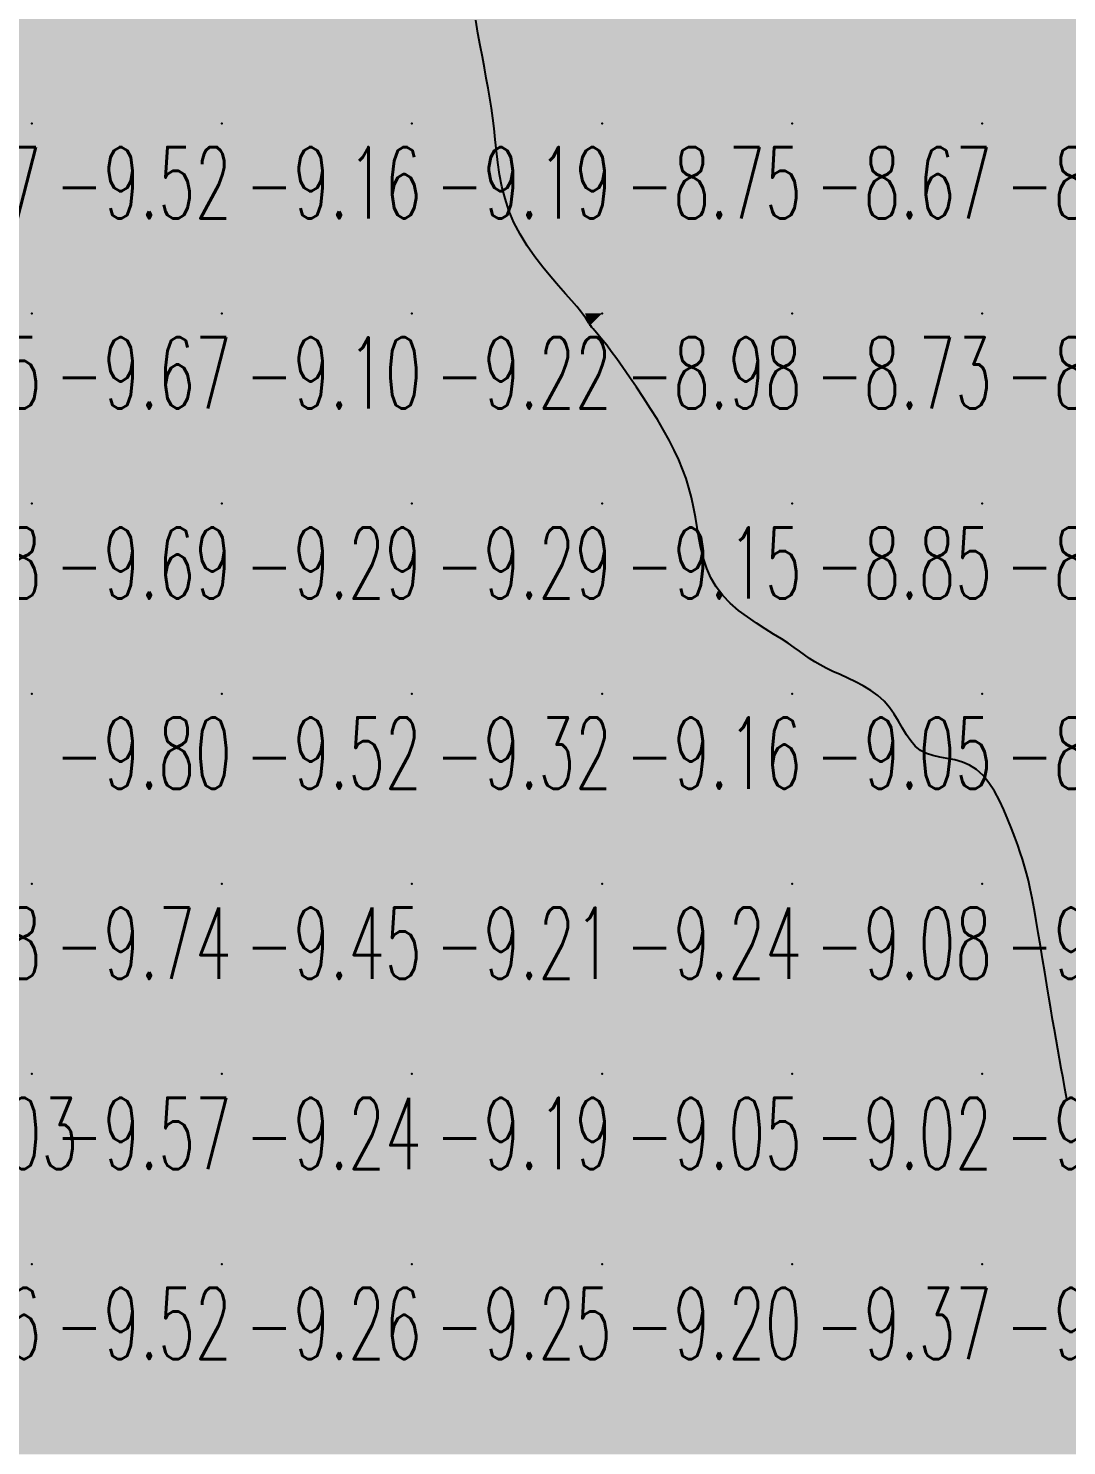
# Model space of a CAD drawing. Header units: millimetres. Extents: x 88261 to 90953, y 390274 to 392322.
# Drawn here: x 89910.1 to 89964.7, y 391637.7 to 391712.2 of the extents above; entities that cross this region are included whole.
import ezdxf
from ezdxf.enums import TextEntityAlignment as Align

# ---------------------------------------------------------------- set-up
doc = ezdxf.new("R2010")
doc.units = ezdxf.units.MM
doc.header["$LTSCALE"] = 25
for name, color, linetype in [('CN_03_00', 7, 'Continuous'), ('COTEAlt', 7, 'Continuous'), ('TN_COLORIAGE', 7, 'Continuous')]:
    doc.layers.add(name, color=color, linetype=linetype)
doc.styles.add('Simplex 1.0', font='Simplex.shx', dxfattribs={"width": 0.99, "height": 2.5})
doc.styles.get("Standard").update_dxf_attribs({"font": 'times.ttf'})

# ---------------------------------------------------------------- blocks, each defined once
blk = doc.blocks.new('COTE')
at = {"color": 0}
blk.add_point((0, 0), dxfattribs=at)
at = {"layer": 'COTEAlt'}
blk.add_attdef('ALT', text='', height=3.75, dxfattribs=at).set_placement((1.25, -1.25), align=Align.TOP_LEFT)

msp = doc.modelspace()

# ---------------------------------------------------------------- linework, layer by layer
at = {"layer": 'CN_03_00', "elevation": -9, "flags": 128}
msp.add_lwpolyline([(89964.708, 391655.912), (89964.6, 391656.469), (89964.503, 391657.009), (89964.41, 391657.53), (89964.318, 391658.038), (89964.227, 391658.541), (89964.136, 391659.048), (89964.044, 391659.566), (89963.949, 391660.104), (89963.852, 391660.671), (89963.751, 391661.275), (89963.646, 391661.92), (89963.536, 391662.596), (89963.425, 391663.288), (89963.313, 391663.982), (89963.2, 391664.664), (89963.09, 391665.318), (89962.982, 391665.931), (89962.878, 391666.487), (89962.779, 391666.978), (89962.682, 391667.413), (89962.584, 391667.807), (89962.481, 391668.176), (89962.372, 391668.533), (89962.251, 391668.894), (89962.117, 391669.274), (89961.966, 391669.687), (89961.795, 391670.143), (89961.602, 391670.631), (89961.388, 391671.132), (89961.151, 391671.63), (89960.89, 391672.108), (89960.603, 391672.549), (89960.291, 391672.934), (89959.952, 391673.248), (89959.587, 391673.479), (89959.203, 391673.641), (89958.808, 391673.753), (89958.413, 391673.835), (89958.025, 391673.907), (89957.654, 391673.988), (89957.309, 391674.098), (89956.997, 391674.257), (89956.726, 391674.48), (89956.486, 391674.757), (89956.267, 391675.077), (89956.057, 391675.425), (89955.845, 391675.789), (89955.62, 391676.156), (89955.369, 391676.512), (89955.082, 391676.845), (89954.751, 391677.143), (89954.384, 391677.409), (89953.991, 391677.647), (89953.584, 391677.862), (89953.174, 391678.059), (89952.772, 391678.241), (89952.389, 391678.414), (89952.036, 391678.582), (89951.721, 391678.75), (89951.435, 391678.92), (89951.168, 391679.095), (89950.906, 391679.276), (89950.638, 391679.468), (89950.353, 391679.671), (89950.038, 391679.889), (89949.681, 391680.124), (89949.276, 391680.378), (89948.834, 391680.653), (89948.369, 391680.951), (89947.897, 391681.274), (89947.434, 391681.624), (89946.995, 391682.002), (89946.595, 391682.411), (89946.251, 391682.852), (89945.973, 391683.326), (89945.754, 391683.827), (89945.584, 391684.349), (89945.45, 391684.886), (89945.343, 391685.43), (89945.251, 391685.977), (89945.163, 391686.518), (89945.067, 391687.048), (89944.955, 391687.562), (89944.822, 391688.063), (89944.667, 391688.557), (89944.487, 391689.049), (89944.281, 391689.545), (89944.047, 391690.048), (89943.783, 391690.566), (89943.486, 391691.103), (89943.158, 391691.661), (89942.804, 391692.231), (89942.437, 391692.802), (89942.066, 391693.362), (89941.7, 391693.897), (89941.35, 391694.397), (89941.026, 391694.848), (89940.737, 391695.24), (89940.492, 391695.563), (89940.288, 391695.824), (89940.12, 391696.031), (89939.983, 391696.194), (89939.873, 391696.321), (89939.784, 391696.423), (89939.712, 391696.508), (89939.652, 391696.586), (89939.598, 391696.665), (89939.542, 391696.753), (89939.475, 391696.859), (89939.388, 391696.989), (89939.272, 391697.151), (89939.117, 391697.353), (89938.914, 391697.602), (89938.654, 391697.906), (89938.333, 391698.27), (89937.963, 391698.69), (89937.559, 391699.16), (89937.138, 391699.672), (89936.717, 391700.221), (89936.312, 391700.8), (89935.939, 391701.402), (89935.615, 391702.021), (89935.352, 391702.65), (89935.145, 391703.285), (89934.985, 391703.921), (89934.862, 391704.554), (89934.769, 391705.179), (89934.695, 391705.791), (89934.632, 391706.386), (89934.57, 391706.96), (89934.502, 391707.509), (89934.427, 391708.041), (89934.345, 391708.563), (89934.257, 391709.085), (89934.161, 391709.615), (89934.06, 391710.162), (89933.952, 391710.733), (89933.838, 391711.339), (89933.72, 391711.983), (89933.602, 391712.66)], dxfattribs=at)
at = {"layer": 'TN_COLORIAGE', "color": 181}
for points in [[(89900.249, 391707.239, -9.503), (89910.249, 391707.239, -9.503), (89910.249, 391717.239, -9.503)], [(89900.249, 391717.239, -9.503), (89900.249, 391707.239, -9.503), (89910.249, 391717.239, -9.503)], [(89910.249, 391717.239, -9.157), (89910.249, 391707.239, -9.157), (89920.249, 391717.239, -9.157)], [(89910.249, 391707.239, -9.157), (89920.249, 391707.239, -9.157), (89920.249, 391717.239, -9.157)], [(89920.249, 391717.239, -9.114), (89920.249, 391707.239, -9.114), (89930.249, 391717.239, -9.114)], [(89920.249, 391707.239, -9.114), (89930.249, 391707.239, -9.114), (89930.249, 391717.239, -9.114)], [(89930.249, 391707.239, -9), (89933.898, 391710.888, -9), (89930.249, 391717.239, -9), (89932.79, 391717.239, -9)], [(89933.898, 391710.888, -9.193), (89934.65, 391707.239, -9.193), (89930.249, 391707.239, -9.193)], [(89900.249, 391707.239, -9.516), (89900.249, 391697.239, -9.516), (89910.249, 391707.239, -9.516)], [(89900.249, 391697.239, -9.516), (89910.249, 391697.239, -9.516), (89910.249, 391707.239, -9.516)], [(89910.249, 391707.239, -9.165), (89910.249, 391697.239, -9.165), (89920.249, 391707.239, -9.165)], [(89910.249, 391697.239, -9.165), (89920.249, 391697.239, -9.165), (89920.249, 391707.239, -9.165)], [(89920.249, 391707.239, -9.193), (89920.249, 391697.239, -9.193), (89930.249, 391707.239, -9.193)], [(89920.249, 391697.239, -9.193), (89930.249, 391697.239, -9.193), (89930.249, 391707.239, -9.193)], [(89930.249, 391697.239, -9), (89934.921, 391701.911, -9), (89930.249, 391707.239, -9), (89934.65, 391707.239, -9)], [(89934.921, 391701.911, -9.215), (89939.357, 391697.239, -9.215), (89930.249, 391697.239, -9.215)], [(89900.249, 391697.239, -9.67), (89900.249, 391687.239, -9.67), (89910.249, 391697.239, -9.67)], [(89900.249, 391687.239, -9.67), (89910.249, 391687.239, -9.67), (89910.249, 391697.239, -9.67)], [(89910.249, 391697.239, -9.102), (89910.249, 391687.239, -9.102), (89920.249, 391697.239, -9.102)], [(89910.249, 391687.239, -9.102), (89920.249, 391687.239, -9.102), (89920.249, 391697.239, -9.102)], [(89920.249, 391697.239, -9.215), (89920.249, 391687.239, -9.215), (89930.249, 391697.239, -9.215)], [(89920.249, 391687.239, -9.215), (89930.249, 391687.239, -9.215), (89930.249, 391697.239, -9.215)], [(89930.249, 391687.239, -9), (89939.576, 391696.567, -9), (89930.249, 391697.239, -9), (89939.357, 391697.239, -9)], [(89930.249, 391687.239, -9), (89939.576, 391696.567, -9), (89940.249, 391687.239, -9), (89940.249, 391696.008, -9)], [(89943.852, 391690.842, -9.15), (89940.249, 391696.008, -9.15), (89940.249, 391687.239, -9.15)], [(89943.852, 391690.842, -9.15), (89945.263, 391687.239, -9.15), (89940.249, 391687.239, -9.15)], [(89900.249, 391687.239, -9.686), (89900.249, 391677.239, -9.686), (89910.249, 391687.239, -9.686)], [(89900.249, 391677.239, -9.686), (89910.249, 391677.239, -9.686), (89910.249, 391687.239, -9.686)], [(89910.249, 391687.239, -9.294), (89910.249, 391677.239, -9.294), (89920.249, 391687.239, -9.294)], [(89910.249, 391677.239, -9.294), (89920.249, 391677.239, -9.294), (89920.249, 391687.239, -9.294)], [(89920.249, 391687.239, -9.292), (89920.249, 391677.239, -9.292), (89930.249, 391687.239, -9.292)], [(89920.249, 391677.239, -9.292), (89930.249, 391677.239, -9.292), (89930.249, 391687.239, -9.292)], [(89930.249, 391687.239, -9.15), (89930.249, 391677.239, -9.15), (89940.249, 391687.239, -9.15)], [(89930.249, 391677.239, -9.15), (89940.249, 391677.239, -9.15), (89940.249, 391687.239, -9.15)], [(89940.249, 391677.239, -9), (89945.498, 391682.489, -9), (89940.249, 391687.239, -9), (89945.263, 391687.239, -9)], [(89940.249, 391677.239, -9), (89945.498, 391682.489, -9), (89950.249, 391677.239, -9), (89950.249, 391679.917, -9)], [(89951.594, 391678.585, -9.055), (89950.249, 391679.917, -9.055), (89950.249, 391677.239, -9.055)], [(89951.594, 391678.585, -9.055), (89955.59, 391677.239, -9.055), (89950.249, 391677.239, -9.055)], [(89900.249, 391677.239, -9.796), (89900.249, 391667.239, -9.796), (89910.249, 391677.239, -9.796)], [(89900.249, 391667.239, -9.796), (89910.249, 391667.239, -9.796), (89910.249, 391677.239, -9.796)], [(89910.249, 391677.239, -9.52), (89910.249, 391667.239, -9.52), (89920.249, 391677.239, -9.52)], [(89910.249, 391667.239, -9.52), (89920.249, 391667.239, -9.52), (89920.249, 391677.239, -9.52)], [(89920.249, 391677.239, -9.321), (89920.249, 391667.239, -9.321), (89930.249, 391677.239, -9.321)], [(89920.249, 391667.239, -9.321), (89930.249, 391667.239, -9.321), (89930.249, 391677.239, -9.321)], [(89930.249, 391677.239, -9.165), (89930.249, 391667.239, -9.165), (89940.249, 391677.239, -9.165)], [(89930.249, 391667.239, -9.165), (89940.249, 391667.239, -9.165), (89940.249, 391677.239, -9.165)], [(89940.249, 391677.239, -9.055), (89940.249, 391667.239, -9.055), (89950.249, 391677.239, -9.055)], [(89940.249, 391667.239, -9.055), (89950.249, 391667.239, -9.055), (89950.249, 391677.239, -9.055)], [(89950.249, 391667.239, -9), (89956.536, 391673.527, -9), (89950.249, 391677.239, -9), (89955.59, 391677.239, -9)], [(89960.249, 391667.239, -9), (89960.249, 391674.198, -9), (89950.249, 391667.239, -9), (89956.536, 391673.527, -9)], [(89962.181, 391669.172, -9.109), (89960.249, 391674.198, -9.109), (89960.249, 391667.239, -9.109)], [(89962.181, 391669.172, -9.109), (89962.821, 391667.239, -9.109), (89960.249, 391667.239, -9.109)], [(89900.249, 391659.226, -9.739), (89901.277, 391658.267, -9.739), (89900.249, 391667.239, -9.739), (89910.249, 391667.239, -9.739)], [(89901.277, 391658.267, -9.565), (89900.892, 391657.239, -9.565), (89910.249, 391667.239, -9.565), (89910.249, 391657.239, -9.565)], [(89910.249, 391667.239, -9.453), (89910.249, 391657.239, -9.453), (89920.249, 391667.239, -9.453)], [(89910.249, 391657.239, -9.453), (89920.249, 391657.239, -9.453), (89920.249, 391667.239, -9.453)], [(89920.249, 391667.239, -9.212), (89920.249, 391657.239, -9.212), (89930.249, 391667.239, -9.212)], [(89920.249, 391657.239, -9.212), (89930.249, 391657.239, -9.212), (89930.249, 391667.239, -9.212)], [(89930.249, 391667.239, -9.241), (89930.249, 391657.239, -9.241), (89940.249, 391667.239, -9.241)], [(89930.249, 391657.239, -9.241), (89940.249, 391657.239, -9.241), (89940.249, 391667.239, -9.241)], [(89940.249, 391667.239, -9.081), (89940.249, 391657.239, -9.081), (89950.249, 391667.239, -9.081)], [(89940.249, 391657.239, -9.081), (89950.249, 391657.239, -9.081), (89950.249, 391667.239, -9.081)], [(89950.249, 391667.239, -9.109), (89950.249, 391657.239, -9.109), (89960.249, 391667.239, -9.109)], [(89950.249, 391657.239, -9.109), (89960.249, 391657.239, -9.109), (89960.249, 391667.239, -9.109)], [(89960.249, 391657.239, -9), (89963.802, 391660.793, -9), (89960.249, 391667.239, -9), (89962.821, 391667.239, -9)], [(89963.802, 391660.793, -9.173), (89964.476, 391657.239, -9.173), (89960.249, 391657.239, -9.173)], [(89900.249, 391655.472, -9.565), (89900.892, 391657.239, -9.565), (89900.249, 391647.239, -9.565), (89910.249, 391657.239, -9.565)], [(89900.249, 391647.239, -9.565), (89910.249, 391647.239, -9.565), (89910.249, 391657.239, -9.565)], [(89910.249, 391657.239, -9.243), (89910.249, 391647.239, -9.243), (89920.249, 391657.239, -9.243)], [(89910.249, 391647.239, -9.243), (89920.249, 391647.239, -9.243), (89920.249, 391657.239, -9.243)], [(89920.249, 391657.239, -9.193), (89920.249, 391647.239, -9.193), (89930.249, 391657.239, -9.193)], [(89920.249, 391647.239, -9.193), (89930.249, 391647.239, -9.193), (89930.249, 391657.239, -9.193)], [(89930.249, 391657.239, -9.048), (89930.249, 391647.239, -9.048), (89940.249, 391657.239, -9.048)], [(89930.249, 391647.239, -9.048), (89940.249, 391647.239, -9.048), (89940.249, 391657.239, -9.048)], [(89940.249, 391657.239, -9.022), (89940.249, 391647.239, -9.022), (89950.249, 391657.239, -9.022)], [(89940.249, 391647.239, -9.022), (89950.249, 391647.239, -9.022), (89950.249, 391657.239, -9.022)], [(89950.249, 391657.239, -9.173), (89950.249, 391647.239, -9.173), (89960.249, 391657.239, -9.173)], [(89950.249, 391647.239, -9.173), (89960.249, 391647.239, -9.173), (89960.249, 391657.239, -9.173)], [(89960.249, 391647.239, -9), (89965.315, 391652.305, -9), (89960.249, 391657.239, -9), (89964.476, 391657.239, -9)], [(89960.249, 391647.239, -9), (89965.315, 391652.305, -9), (89970.249, 391647.239, -9), (89970.249, 391648.636, -9)], [(89900.249, 391637.239, -9.519), (89910.249, 391637.239, -9.519), (89910.249, 391647.239, -9.519)], [(89900.249, 391647.239, -9.519), (89900.249, 391637.239, -9.519), (89910.249, 391647.239, -9.519)], [(89910.249, 391637.239, -9.259), (89920.249, 391637.239, -9.259), (89920.249, 391647.239, -9.259)], [(89910.249, 391647.239, -9.259), (89910.249, 391637.239, -9.259), (89920.249, 391647.239, -9.259)], [(89920.249, 391637.239, -9.245), (89930.249, 391637.239, -9.245), (89930.249, 391647.239, -9.245)], [(89920.249, 391647.239, -9.245), (89920.249, 391637.239, -9.245), (89930.249, 391647.239, -9.245)], [(89930.249, 391637.239, -9.196), (89940.249, 391637.239, -9.196), (89940.249, 391647.239, -9.196)], [(89930.249, 391647.239, -9.196), (89930.249, 391637.239, -9.196), (89940.249, 391647.239, -9.196)], [(89940.249, 391637.239, -9.371), (89950.249, 391637.239, -9.371), (89950.249, 391647.239, -9.371)], [(89940.249, 391647.239, -9.371), (89940.249, 391637.239, -9.371), (89950.249, 391647.239, -9.371)], [(89950.249, 391637.239, -9.243), (89960.249, 391637.239, -9.243), (89960.249, 391647.239, -9.243)], [(89950.249, 391647.239, -9.243), (89950.249, 391637.239, -9.243), (89960.249, 391647.239, -9.243)], [(89960.249, 391637.239, -9.038), (89970.249, 391637.239, -9.038), (89970.249, 391647.239, -9.038)], [(89960.249, 391647.239, -9.038), (89960.249, 391637.239, -9.038), (89970.249, 391647.239, -9.038)]]:
    msp.add_solid(points, dxfattribs=at)
at = {"layer": 'TN_COLORIAGE', "color": 171}
for points in [[(89932.79, 391717.239, -8.664), (89933.898, 391710.888, -8.664), (89940.249, 391717.239, -8.664)], [(89934.65, 391707.239, -8.664), (89933.898, 391710.888, -8.664), (89940.249, 391707.239, -8.664), (89940.249, 391717.239, -8.664)], [(89940.249, 391717.239, -8.47), (89940.249, 391707.239, -8.47), (89950.249, 391717.239, -8.47)], [(89940.249, 391707.239, -8.47), (89950.249, 391707.239, -8.47), (89950.249, 391717.239, -8.47)], [(89950.249, 391717.239, -8.274), (89950.249, 391707.239, -8.274), (89960.249, 391717.239, -8.274)], [(89950.249, 391707.239, -8.274), (89960.249, 391707.239, -8.274), (89960.249, 391717.239, -8.274)], [(89960.249, 391707.239, -8), (89965.241, 391712.232, -8), (89960.249, 391717.239, -8), (89964.905, 391717.239, -8)], [(89965.241, 391712.232, -8.314), (89969.266, 391707.239, -8.314), (89960.249, 391707.239, -8.314)], [(89934.65, 391707.239, -8.755), (89934.921, 391701.911, -8.755), (89940.249, 391707.239, -8.755)], [(89939.357, 391697.239, -8.755), (89934.921, 391701.911, -8.755), (89940.249, 391697.239, -8.755), (89940.249, 391707.239, -8.755)], [(89940.249, 391707.239, -8.674), (89940.249, 391697.239, -8.674), (89950.249, 391707.239, -8.674)], [(89940.249, 391697.239, -8.674), (89950.249, 391697.239, -8.674), (89950.249, 391707.239, -8.674)], [(89950.249, 391707.239, -8.314), (89950.249, 391697.239, -8.314), (89960.249, 391707.239, -8.314)], [(89950.249, 391697.239, -8.314), (89960.249, 391697.239, -8.314), (89960.249, 391707.239, -8.314)], [(89960.249, 391697.239, -8), (89969.565, 391706.556, -8), (89960.249, 391707.239, -8), (89969.266, 391707.239, -8)], [(89960.249, 391697.239, -8), (89969.565, 391706.556, -8), (89970.249, 391697.239, -8), (89970.249, 391705.962, -8)], [(89939.357, 391697.239, -8.979), (89939.576, 391696.567, -8.979), (89940.249, 391697.239, -8.979)], [(89940.249, 391696.008, -8.979), (89939.576, 391696.567, -8.979), (89940.249, 391697.239, -8.979)], [(89940.249, 391696.008, -8.734), (89943.852, 391690.842, -8.734), (89940.249, 391697.239, -8.734), (89950.249, 391697.239, -8.734)], [(89945.263, 391687.239, -8.734), (89943.852, 391690.842, -8.734), (89950.249, 391687.239, -8.734), (89950.249, 391697.239, -8.734)], [(89950.249, 391697.239, -8.467), (89950.249, 391687.239, -8.467), (89960.249, 391697.239, -8.467)], [(89950.249, 391687.239, -8.467), (89960.249, 391687.239, -8.467), (89960.249, 391697.239, -8.467)], [(89960.249, 391697.239, -8.234), (89960.249, 391687.239, -8.234), (89970.249, 391697.239, -8.234)], [(89960.249, 391687.239, -8.234), (89970.249, 391687.239, -8.234), (89970.249, 391697.239, -8.234)], [(89945.263, 391687.239, -8.851), (89945.498, 391682.489, -8.851), (89950.249, 391687.239, -8.851)], [(89950.249, 391679.917, -8.851), (89945.498, 391682.489, -8.851), (89950.249, 391687.239, -8.851)], [(89950.249, 391679.917, -8.649), (89951.594, 391678.585, -8.649), (89950.249, 391687.239, -8.649), (89960.249, 391687.239, -8.649)], [(89955.59, 391677.239, -8.649), (89951.594, 391678.585, -8.649), (89960.249, 391677.239, -8.649), (89960.249, 391687.239, -8.649)], [(89960.249, 391687.239, -8.441), (89960.249, 391677.239, -8.441), (89970.249, 391687.239, -8.441)], [(89960.249, 391677.239, -8.441), (89970.249, 391677.239, -8.441), (89970.249, 391687.239, -8.441)], [(89955.59, 391677.239, -8.952), (89956.536, 391673.527, -8.952), (89960.249, 391677.239, -8.952)], [(89956.536, 391673.527, -8.952), (89960.249, 391674.198, -8.952), (89960.249, 391677.239, -8.952)], [(89960.249, 391674.198, -8.546), (89962.181, 391669.172, -8.546), (89960.249, 391677.239, -8.546), (89970.249, 391677.239, -8.546)], [(89962.821, 391667.239, -8.546), (89962.181, 391669.172, -8.546), (89970.249, 391667.239, -8.546), (89970.249, 391677.239, -8.546)], [(89962.821, 391667.239, -8.686), (89963.802, 391660.793, -8.686), (89970.249, 391667.239, -8.686)], [(89964.476, 391657.239, -8.686), (89963.802, 391660.793, -8.686), (89970.249, 391657.239, -8.686), (89970.249, 391667.239, -8.686)], [(89964.476, 391657.239, -8.764), (89965.315, 391652.305, -8.764), (89970.249, 391657.239, -8.764)]]:
    msp.add_solid(points, dxfattribs=at)

# ---------------------------------------------------------------- block references
at = {"layer": 'COTEAlt'}
ref = msp.add_blockref('COTE', (89900.249, 391707.239), dxfattribs=at)
ref.add_attrib('ALT', '-9.67', dxfattribs={"height": 3.75, "style": 'Simplex 1.0', "width": 0.6}).set_placement((89901.499, 391705.989), align=Align.TOP_LEFT)
ref = msp.add_blockref('COTE', (89910.249, 391707.239), dxfattribs=at)
ref.add_attrib('ALT', '-9.52', dxfattribs={"height": 3.75, "style": 'Simplex 1.0', "width": 0.6}).set_placement((89911.499, 391705.989), align=Align.TOP_LEFT)
ref = msp.add_blockref('COTE', (89920.249, 391707.239), dxfattribs=at)
ref.add_attrib('ALT', '-9.16', dxfattribs={"height": 3.75, "style": 'Simplex 1.0', "width": 0.6}).set_placement((89921.499, 391705.989), align=Align.TOP_LEFT)
ref = msp.add_blockref('COTE', (89930.249, 391707.239), dxfattribs=at)
ref.add_attrib('ALT', '-9.19', dxfattribs={"height": 3.75, "style": 'Simplex 1.0', "width": 0.6}).set_placement((89931.499, 391705.989), align=Align.TOP_LEFT)
ref = msp.add_blockref('COTE', (89940.249, 391707.239), dxfattribs=at)
ref.add_attrib('ALT', '-8.75', dxfattribs={"height": 3.75, "style": 'Simplex 1.0', "width": 0.6}).set_placement((89941.499, 391705.989), align=Align.TOP_LEFT)
ref = msp.add_blockref('COTE', (89950.249, 391707.239), dxfattribs=at)
ref.add_attrib('ALT', '-8.67', dxfattribs={"height": 3.75, "style": 'Simplex 1.0', "width": 0.6}).set_placement((89951.499, 391705.989), align=Align.TOP_LEFT)
ref = msp.add_blockref('COTE', (89960.249, 391707.239), dxfattribs=at)
ref.add_attrib('ALT', '-8.31', dxfattribs={"height": 3.75, "style": 'Simplex 1.0', "width": 0.6}).set_placement((89961.499, 391705.989), align=Align.TOP_LEFT)
ref = msp.add_blockref('COTE', (89900.249, 391697.239), dxfattribs=at)
ref.add_attrib('ALT', '-9.85', dxfattribs={"height": 3.75, "style": 'Simplex 1.0', "width": 0.6}).set_placement((89901.499, 391695.989), align=Align.TOP_LEFT)
ref = msp.add_blockref('COTE', (89910.249, 391697.239), dxfattribs=at)
ref.add_attrib('ALT', '-9.67', dxfattribs={"height": 3.75, "style": 'Simplex 1.0', "width": 0.6}).set_placement((89911.499, 391695.989), align=Align.TOP_LEFT)
ref = msp.add_blockref('COTE', (89920.249, 391697.239), dxfattribs=at)
ref.add_attrib('ALT', '-9.10', dxfattribs={"height": 3.75, "style": 'Simplex 1.0', "width": 0.6}).set_placement((89921.499, 391695.989), align=Align.TOP_LEFT)
ref = msp.add_blockref('COTE', (89930.249, 391697.239), dxfattribs=at)
ref.add_attrib('ALT', '-9.22', dxfattribs={"height": 3.75, "style": 'Simplex 1.0', "width": 0.6}).set_placement((89931.499, 391695.989), align=Align.TOP_LEFT)
ref = msp.add_blockref('COTE', (89940.249, 391697.239), dxfattribs=at)
ref.add_attrib('ALT', '-8.98', dxfattribs={"height": 3.75, "style": 'Simplex 1.0', "width": 0.6}).set_placement((89941.499, 391695.989), align=Align.TOP_LEFT)
ref = msp.add_blockref('COTE', (89950.249, 391697.239), dxfattribs=at)
ref.add_attrib('ALT', '-8.73', dxfattribs={"height": 3.75, "style": 'Simplex 1.0', "width": 0.6}).set_placement((89951.499, 391695.989), align=Align.TOP_LEFT)
ref = msp.add_blockref('COTE', (89960.249, 391697.239), dxfattribs=at)
ref.add_attrib('ALT', '-8.47', dxfattribs={"height": 3.75, "style": 'Simplex 1.0', "width": 0.6}).set_placement((89961.499, 391695.989), align=Align.TOP_LEFT)
ref = msp.add_blockref('COTE', (89900.249, 391687.239), dxfattribs=at)
ref.add_attrib('ALT', '-9.88', dxfattribs={"height": 3.75, "style": 'Simplex 1.0', "width": 0.6}).set_placement((89901.499, 391685.989), align=Align.TOP_LEFT)
ref = msp.add_blockref('COTE', (89910.249, 391687.239), dxfattribs=at)
ref.add_attrib('ALT', '-9.69', dxfattribs={"height": 3.75, "style": 'Simplex 1.0', "width": 0.6}).set_placement((89911.499, 391685.989), align=Align.TOP_LEFT)
ref = msp.add_blockref('COTE', (89920.249, 391687.239), dxfattribs=at)
ref.add_attrib('ALT', '-9.29', dxfattribs={"height": 3.75, "style": 'Simplex 1.0', "width": 0.6}).set_placement((89921.499, 391685.989), align=Align.TOP_LEFT)
ref = msp.add_blockref('COTE', (89930.249, 391687.239), dxfattribs=at)
ref.add_attrib('ALT', '-9.29', dxfattribs={"height": 3.75, "style": 'Simplex 1.0', "width": 0.6}).set_placement((89931.499, 391685.989), align=Align.TOP_LEFT)
ref = msp.add_blockref('COTE', (89940.249, 391687.239), dxfattribs=at)
ref.add_attrib('ALT', '-9.15', dxfattribs={"height": 3.75, "style": 'Simplex 1.0', "width": 0.6}).set_placement((89941.499, 391685.989), align=Align.TOP_LEFT)
ref = msp.add_blockref('COTE', (89950.249, 391687.239), dxfattribs=at)
ref.add_attrib('ALT', '-8.85', dxfattribs={"height": 3.75, "style": 'Simplex 1.0', "width": 0.6}).set_placement((89951.499, 391685.989), align=Align.TOP_LEFT)
ref = msp.add_blockref('COTE', (89960.249, 391687.239), dxfattribs=at)
ref.add_attrib('ALT', '-8.65', dxfattribs={"height": 3.75, "style": 'Simplex 1.0', "width": 0.6}).set_placement((89961.499, 391685.989), align=Align.TOP_LEFT)
ref = msp.add_blockref('COTE', (89910.249, 391677.239), dxfattribs=at)
ref.add_attrib('ALT', '-9.80', dxfattribs={"height": 3.75, "style": 'Simplex 1.0', "width": 0.6}).set_placement((89911.499, 391675.989), align=Align.TOP_LEFT)
ref = msp.add_blockref('COTE', (89920.249, 391677.239), dxfattribs=at)
ref.add_attrib('ALT', '-9.52', dxfattribs={"height": 3.75, "style": 'Simplex 1.0', "width": 0.6}).set_placement((89921.499, 391675.989), align=Align.TOP_LEFT)
ref = msp.add_blockref('COTE', (89930.249, 391677.239), dxfattribs=at)
ref.add_attrib('ALT', '-9.32', dxfattribs={"height": 3.75, "style": 'Simplex 1.0', "width": 0.6}).set_placement((89931.499, 391675.989), align=Align.TOP_LEFT)
ref = msp.add_blockref('COTE', (89940.249, 391677.239), dxfattribs=at)
ref.add_attrib('ALT', '-9.16', dxfattribs={"height": 3.75, "style": 'Simplex 1.0', "width": 0.6}).set_placement((89941.499, 391675.989), align=Align.TOP_LEFT)
ref = msp.add_blockref('COTE', (89950.249, 391677.239), dxfattribs=at)
ref.add_attrib('ALT', '-9.05', dxfattribs={"height": 3.75, "style": 'Simplex 1.0', "width": 0.6}).set_placement((89951.499, 391675.989), align=Align.TOP_LEFT)
ref = msp.add_blockref('COTE', (89960.249, 391677.239), dxfattribs=at)
ref.add_attrib('ALT', '-8.95', dxfattribs={"height": 3.75, "style": 'Simplex 1.0', "width": 0.6}).set_placement((89961.499, 391675.989), align=Align.TOP_LEFT)
ref = msp.add_blockref('COTE', (89900.249, 391667.239), dxfattribs=at)
ref.add_attrib('ALT', '-9.88', dxfattribs={"height": 3.75, "style": 'Simplex 1.0', "width": 0.6}).set_placement((89901.499, 391665.989), align=Align.TOP_LEFT)
ref = msp.add_blockref('COTE', (89910.249, 391667.239), dxfattribs=at)
ref.add_attrib('ALT', '-9.74', dxfattribs={"height": 3.75, "style": 'Simplex 1.0', "width": 0.6}).set_placement((89911.499, 391665.989), align=Align.TOP_LEFT)
ref = msp.add_blockref('COTE', (89920.249, 391667.239), dxfattribs=at)
ref.add_attrib('ALT', '-9.45', dxfattribs={"height": 3.75, "style": 'Simplex 1.0', "width": 0.6}).set_placement((89921.499, 391665.989), align=Align.TOP_LEFT)
ref = msp.add_blockref('COTE', (89930.249, 391667.239), dxfattribs=at)
ref.add_attrib('ALT', '-9.21', dxfattribs={"height": 3.75, "style": 'Simplex 1.0', "width": 0.6}).set_placement((89931.499, 391665.989), align=Align.TOP_LEFT)
ref = msp.add_blockref('COTE', (89940.249, 391667.239), dxfattribs=at)
ref.add_attrib('ALT', '-9.24', dxfattribs={"height": 3.75, "style": 'Simplex 1.0', "width": 0.6}).set_placement((89941.499, 391665.989), align=Align.TOP_LEFT)
ref = msp.add_blockref('COTE', (89950.249, 391667.239), dxfattribs=at)
ref.add_attrib('ALT', '-9.08', dxfattribs={"height": 3.75, "style": 'Simplex 1.0', "width": 0.6}).set_placement((89951.499, 391665.989), align=Align.TOP_LEFT)
ref = msp.add_blockref('COTE', (89960.249, 391667.239), dxfattribs=at)
ref.add_attrib('ALT', '-9.11', dxfattribs={"height": 3.75, "style": 'Simplex 1.0', "width": 0.6}).set_placement((89961.499, 391665.989), align=Align.TOP_LEFT)
ref = msp.add_blockref('COTE', (89900.249, 391657.239), dxfattribs=at)
ref.add_attrib('ALT', '-10.03', dxfattribs={"height": 3.75, "style": 'Simplex 1.0', "width": 0.6}).set_placement((89901.499, 391655.989), align=Align.TOP_LEFT)
ref = msp.add_blockref('COTE', (89910.249, 391657.239), dxfattribs=at)
ref.add_attrib('ALT', '-9.57', dxfattribs={"height": 3.75, "style": 'Simplex 1.0', "width": 0.6}).set_placement((89911.499, 391655.989), align=Align.TOP_LEFT)
ref = msp.add_blockref('COTE', (89920.249, 391657.239), dxfattribs=at)
ref.add_attrib('ALT', '-9.24', dxfattribs={"height": 3.75, "style": 'Simplex 1.0', "width": 0.6}).set_placement((89921.499, 391655.989), align=Align.TOP_LEFT)
ref = msp.add_blockref('COTE', (89930.249, 391657.239), dxfattribs=at)
ref.add_attrib('ALT', '-9.19', dxfattribs={"height": 3.75, "style": 'Simplex 1.0', "width": 0.6}).set_placement((89931.499, 391655.989), align=Align.TOP_LEFT)
ref = msp.add_blockref('COTE', (89940.249, 391657.239), dxfattribs=at)
ref.add_attrib('ALT', '-9.05', dxfattribs={"height": 3.75, "style": 'Simplex 1.0', "width": 0.6}).set_placement((89941.499, 391655.989), align=Align.TOP_LEFT)
ref = msp.add_blockref('COTE', (89950.249, 391657.239), dxfattribs=at)
ref.add_attrib('ALT', '-9.02', dxfattribs={"height": 3.75, "style": 'Simplex 1.0', "width": 0.6}).set_placement((89951.499, 391655.989), align=Align.TOP_LEFT)
ref = msp.add_blockref('COTE', (89960.249, 391657.239), dxfattribs=at)
ref.add_attrib('ALT', '-9.17', dxfattribs={"height": 3.75, "style": 'Simplex 1.0', "width": 0.6}).set_placement((89961.499, 391655.989), align=Align.TOP_LEFT)
ref = msp.add_blockref('COTE', (89900.249, 391647.239), dxfattribs=at)
ref.add_attrib('ALT', '-9.86', dxfattribs={"height": 3.75, "style": 'Simplex 1.0', "width": 0.6}).set_placement((89901.499, 391645.989), align=Align.TOP_LEFT)
ref = msp.add_blockref('COTE', (89910.249, 391647.239), dxfattribs=at)
ref.add_attrib('ALT', '-9.52', dxfattribs={"height": 3.75, "style": 'Simplex 1.0', "width": 0.6}).set_placement((89911.499, 391645.989), align=Align.TOP_LEFT)
ref = msp.add_blockref('COTE', (89920.249, 391647.239), dxfattribs=at)
ref.add_attrib('ALT', '-9.26', dxfattribs={"height": 3.75, "style": 'Simplex 1.0', "width": 0.6}).set_placement((89921.499, 391645.989), align=Align.TOP_LEFT)
ref = msp.add_blockref('COTE', (89930.249, 391647.239), dxfattribs=at)
ref.add_attrib('ALT', '-9.25', dxfattribs={"height": 3.75, "style": 'Simplex 1.0', "width": 0.6}).set_placement((89931.499, 391645.989), align=Align.TOP_LEFT)
ref = msp.add_blockref('COTE', (89940.249, 391647.239), dxfattribs=at)
ref.add_attrib('ALT', '-9.20', dxfattribs={"height": 3.75, "style": 'Simplex 1.0', "width": 0.6}).set_placement((89941.499, 391645.989), align=Align.TOP_LEFT)
ref = msp.add_blockref('COTE', (89950.249, 391647.239), dxfattribs=at)
ref.add_attrib('ALT', '-9.37', dxfattribs={"height": 3.75, "style": 'Simplex 1.0', "width": 0.6}).set_placement((89951.499, 391645.989), align=Align.TOP_LEFT)
ref = msp.add_blockref('COTE', (89960.249, 391647.239), dxfattribs=at)
ref.add_attrib('ALT', '-9.24', dxfattribs={"height": 3.75, "style": 'Simplex 1.0', "width": 0.6}).set_placement((89961.499, 391645.989), align=Align.TOP_LEFT)

doc.saveas('drawing.dxf')
